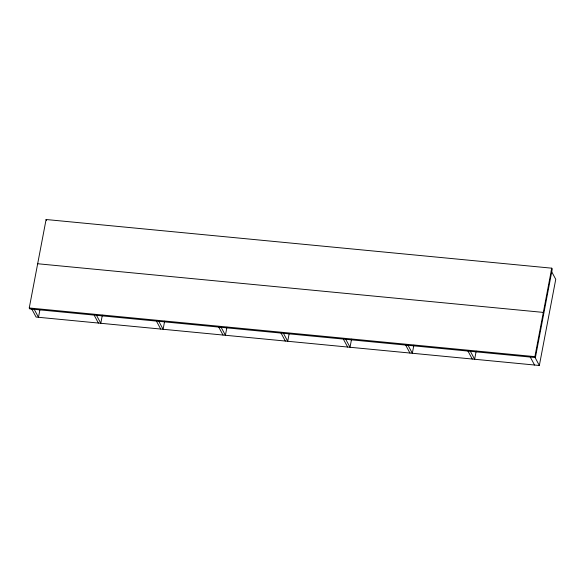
<?xml version="1.0" encoding="UTF-8"?>
<svg xmlns="http://www.w3.org/2000/svg" width="585" height="585" viewBox="0 0 585 585"><rect width="100%" height="100%" fill="white"/><g stroke="black" fill="none" stroke-linecap="round" stroke-linejoin="round"><path stroke-width="0.88" d="M29.25 307.981L46.091 219.514L551.75 268.179L552.24 269.093L535.399 357.559L29.74 308.902L29.25 307.981L534.902 356.638L535.399 357.559M39.853 310.108L38.486 317.289L33.967 308.865M102.331 315.205L100.788 323.278L96.276 314.862M164.634 321.202L163.098 329.275L158.586 320.858M226.943 327.198L225.408 335.271L220.889 326.854M289.085 334.086L287.718 341.267L283.198 332.85M351.563 339.183L350.02 347.263L345.508 338.839M413.873 345.179L412.33 353.26L407.818 344.836M476.175 351.175L474.64 359.256L470.121 350.832M534.902 356.638L551.75 268.179M31.568 308.631L36.087 317.055L539.341 365.486L555.75 279.316L551.231 270.892M37.674 263.747L543.326 312.405M534.829 357.062L539.341 365.486M530.032 356.601L534.551 365.018M467.729 350.605L472.241 359.029M405.42 344.609L409.931 353.033M343.519 339.38L347.629 347.037M280.8 332.616L285.319 341.04M218.498 326.62L223.009 335.044M156.188 320.624L160.699 329.048M46.091 219.514L46.588 220.435M94.287 315.395L98.397 323.052"/></g></svg>
